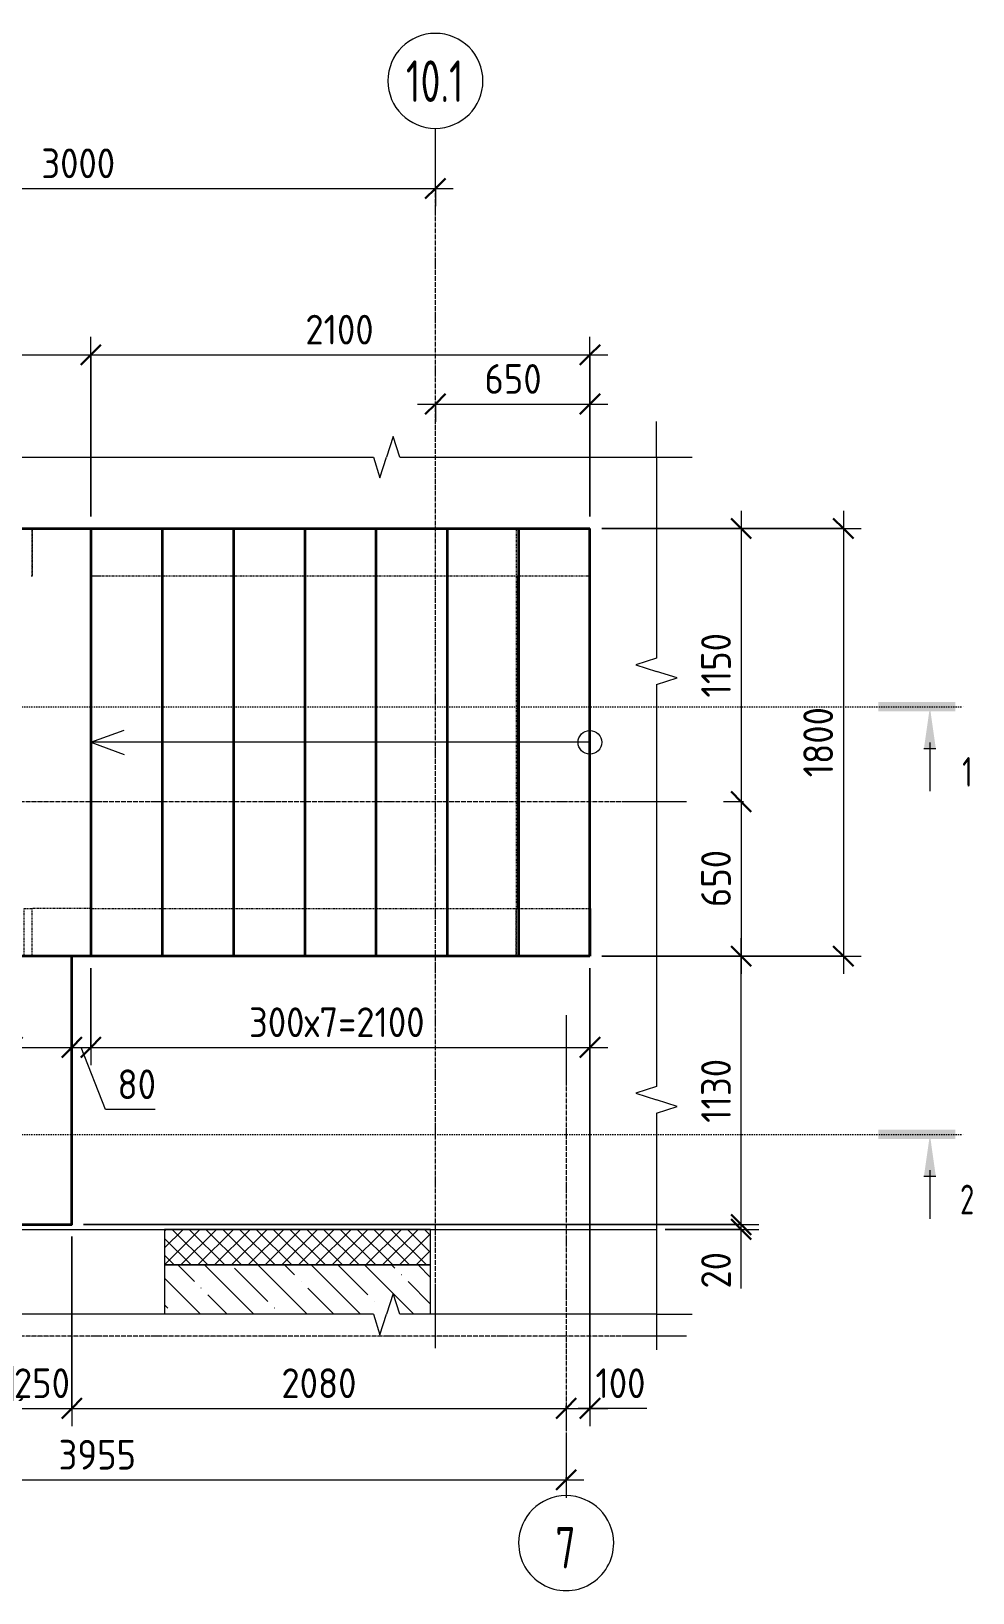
# Model space of a CAD drawing. Header units: millimetres. Extents: x 21225 to 69556, y -4162 to 36638.
# Drawn here: x 25300 to 29261, y 30065 to 36638 of the extents above; entities that cross this region are included whole.
import ezdxf

# ---------------------------------------------------------------- set-up
doc = ezdxf.new("R2010")
doc.units = ezdxf.units.MM
for name, pattern in [('01 Штриховая _4 мм_', [6, 3.5, -2.5]), ('02 Штрихпунктирная _20 мм_', [25, 20, -2.5, 0, -2.5]), ('04 Пунктир 10мм', [10, 0, -10])]:
    doc.linetypes.add(name, pattern=pattern)
for name, color, linetype, lineweight in [('AA_Dim', 7, 'Continuous', 9), ('AA_Dim-50', 7, 'Continuous', 9), ('AA_Linii', 7, 'Continuous', 9), ('AA_Oformlenie', 7, 'Continuous', 9), ('AA_Razrez', 7, 'Continuous', 9), ('AA_Vinoska', 7, 'Continuous', 9), ('AF_Perekritie', 7, 'Continuous', 20), ('AF_Perekritie_Гидроизоляция', 253, 'Continuous', 20), ('AF_Perekritie_Опалубка', 253, 'Continuous', 20), ('AF_Stena_Гидроизоляция', 253, 'Continuous', 20), ('Оси', 7, 'Continuous', 9)]:
    doc.layers.add(name, color=color, linetype=linetype, lineweight=lineweight)
doc.styles.add('ISOCPEUR', font='isocpeur.ttf', dxfattribs={"width": 0.7, "height": 175})
doc.styles.add('ISOCPEUR_1', font='isocpeur.ttf', dxfattribs={"width": 0.9, "height": 125})
doc.styles.add('ISOCPEUR_3', font='isocpeur.ttf', dxfattribs={"width": 0.7, "height": 125})
doc.dimstyles.new('00_Точн_3_знака__прозр_', dxfattribs={"dimscale": 304.8, "dimtxt": 124.497647, "dimasz": 0.278871, "dimexe": 0.246063, "dimexo": 0.164042, "dimgap": 0.016404, "dimtad": 1, "dimdec": 3, "dimrnd": 0.001, "dimdsep": 46, "dimtxsty": 'ISOCPEUR_1', "dimblk1": 'OBLIQUE', "dimblk2": 'OBLIQUE', "dimsah": 1, "dimcen": 0.09, "dimdle": 0.246063, "dimazin": 0, "dimtfac": 1, "dimtdec": 4, "dimtix": 1, "dimtmove": 0, "dimatfit": 3, "dimfxl": 1, "dimtvp": 1, "dimtolj": 1, "dimtzin": 0, "dimlwd": 18, "dimlwe": 18, "dimarcsym": 2})
doc.dimstyles.new('00_Точн_3_знака__прозр__1', dxfattribs={"dimscale": 304.8, "dimtxt": 124.497647, "dimasz": 0.278871, "dimexe": 0.246063, "dimexo": 0.164042, "dimgap": 0.016404, "dimtad": 1, "dimdec": 3, "dimrnd": 0.001, "dimdsep": 46, "dimtxsty": 'ISOCPEUR_1', "dimblk1": 'OBLIQUE', "dimblk2": 'OBLIQUE', "dimsah": 1, "dimcen": 0.09, "dimdle": 0.246063, "dimazin": 0, "dimtfac": 1, "dimtdec": 4, "dimtix": 1, "dimtmove": 1, "dimatfit": 3, "dimfxl": 1, "dimtvp": 1, "dimtolj": 1, "dimtzin": 0, "dimlwd": 18, "dimlwe": 18, "dimarcsym": 2})
doc.dimstyles.new('05_Округл_1мм__прозр_', dxfattribs={"dimscale": 304.8, "dimtxt": 124.497647, "dimasz": 0.278871, "dimexe": 0.246063, "dimexo": 0.164042, "dimgap": 0.016404, "dimtad": 1, "dimdec": 0, "dimdsep": 46, "dimtxsty": 'ISOCPEUR_1', "dimblk1": 'OBLIQUE', "dimblk2": 'OBLIQUE', "dimsah": 1, "dimcen": 0.09, "dimdle": 0.246063, "dimazin": 0, "dimtfac": 1, "dimtdec": 4, "dimtix": 1, "dimtmove": 1, "dimatfit": 3, "dimfxl": 1, "dimtvp": 1, "dimtolj": 1, "dimtzin": 0, "dimlwd": 18, "dimlwe": 18, "dimarcsym": 2})
doc.dimstyles.new('05_Округл_1мм__прозр__1', dxfattribs={"dimscale": 304.8, "dimtxt": 124.497647, "dimasz": 0.278871, "dimexe": 0.246063, "dimexo": 0.164042, "dimgap": 0.016404, "dimtad": 1, "dimdec": 0, "dimdsep": 46, "dimtxsty": 'ISOCPEUR_1', "dimblk1": 'OBLIQUE', "dimblk2": 'OBLIQUE', "dimsah": 1, "dimcen": 0.09, "dimdle": 0.246063, "dimazin": 0, "dimtfac": 1, "dimtdec": 4, "dimtix": 1, "dimtmove": 0, "dimatfit": 3, "dimfxl": 1, "dimtvp": 1, "dimtolj": 1, "dimtzin": 0, "dimlwd": 18, "dimlwe": 18, "dimarcsym": 2})

# ---------------------------------------------------------------- blocks, each defined once
blk = doc.blocks.new('Перекрытия 2 - Перекрытия 1-3673030-Схема расположения входной группы на отм_ -0_070 в_о А_1-Б_1_5-7')
at = {"layer": 'AF_Perekritie', "lineweight": 35}
for p, q in [((23880.1, 34545), (25303.1, 34545)), ((23880.1, 34345), (23880.1, 34545)), ((25303.1, 34545), (27340.3, 34545)), ((27340.3, 34545), (27650.1, 34545)), ((27650.1, 34345), (27650.1, 34545))]:
    blk.add_line(p, q, dxfattribs=at)
at = {"layer": 'AF_Perekritie', "linetype": '01 Штриховая _4 мм_'}
for p, q in [((25303.1, 34545), (25303.1, 34345)), ((27340.3, 34545), (27340.3, 34345)), ((25303.1, 34345), (25299.1, 34345)), ((27340.3, 34345), (25550.1, 34345)), ((27650.1, 34345), (27340.3, 34345))]:
    blk.add_line(p, q, dxfattribs=at)
blk = doc.blocks.new('Перекрытия 3 - Перекрытия 1-3673652-Схема расположения входной группы на отм_ -0_070 в_о А_1-Б_1_5-7')
at = {"layer": 'AF_Perekritie', "linetype": '01 Штриховая _4 мм_'}
for p, q in [((25269.9, 32945), (25303.1, 32945)), ((25269.9, 32745), (25269.9, 32945)), ((25303.1, 32745), (25303.1, 32945)), ((25550, 32945), (25303.2, 32945)), ((25550.1, 32945), (27340.3, 32945)), ((27340.3, 32945), (27650.1, 32945)), ((27340.3, 32745), (27340.3, 32945)), ((25270, 32745), (25269.9, 32745))]:
    blk.add_line(p, q, dxfattribs=at)
at = {"layer": 'AF_Perekritie', "lineweight": 35}
for p, q in [((27650.1, 32945), (27650.1, 32745)), ((25303.1, 32745), (25270.1, 32745)), ((27340.3, 32745), (25303.1, 32745)), ((27650.1, 32745), (27340.3, 32745))]:
    blk.add_line(p, q, dxfattribs=at)
blk = doc.blocks.new('011_Прямоугольник обрыва _ЭлУзла_ - 011_Прямоугольник обрыва _ЭлУзла_-3705887-Схема расположения входной группы на отм_ -0_070 в_о А_1-Б_1_5-7')
at = {"layer": 'AA_Oformlenie'}
for p, q in [((0, -845.6), (0, 0)), ((0, 0), (1080.8, 0)), ((1192.1, 0), (3352.4, 0)), ((3463.8, 0), (4543.3, 0)), ((4543.3, 0), (4543.3, -845.6)), ((0, -2649.3), (0, -956.9)), ((4543.3, -956.9), (4543.3, -2649.3)), ((0, -3607.5), (0, -2760.6)), ((4543.3, -2760.6), (4543.3, -3607.5)), ((1080.8, -3607.5), (0, -3607.5)), ((3352.4, -3607.5), (1192.1, -3607.5)), ((4543.3, -3607.5), (3463.8, -3607.5))]:
    blk.add_line(p, q, dxfattribs=at)
blk = doc.blocks.new('012_Стрелка _ЭлУзла_Линия_ - 012_Стрелка _ЭлУзла_Линия_-3841490-Схема расположения входной группы на отм_ -0_070 в_о А_1-Б_1_5-7')
at = {"layer": 'AA_Oformlenie'}
blk.add_line((0, 0), (2100, 0), dxfattribs=at)
blk = doc.blocks.new('Ось сетки - d_4мм-2765513-Схема расположения входной группы на отм_ -0_070 в_о А_1-Б_1_5-7')
at = {"layer": 'Оси'}
for start, end in [(360, 180), (360, 180), (180, 360), (180, 360)]:
    blk.add_arc((0, 0), 4, start, end, dxfattribs=at)
blk = doc.blocks.new('DIMBLOCK1-Схема расположения входной группы на отм_ -0_070 в_о А_1-Б_1_5-7')
at = {"layer": 'AA_Dim-50', "lineweight": 30}
for p, q in [((28286.5, 34545), (28244, 34587.5)), ((28286.5, 34545), (28329, 34502.5)), ((28286.5, 33395), (28244, 33437.5)), ((28286.5, 33395), (28329, 33352.5))]:
    blk.add_line(p, q, dxfattribs=at)
at = {"layer": 'AA_Dim-50', "lineweight": 18}
for p, q in [((28286.5, 34620), (28286.5, 33395)), ((27700.1, 34545), (28361.5, 34545)), ((28286.5, 34545), (27700.1, 34545)), ((28296.6, 33395), (28211.5, 33395)), ((28286.5, 33395), (28296.6, 33395))]:
    blk.add_line(p, q, dxfattribs=at)
at = {"layer": 'AA_Dim-50', "color": 0, "lineweight": 18, "insert": (28118.1, 33833.5), "char_height": 125, "width": 327.525, "attachment_point": 1, "rotation": 90, "line_spacing_factor": 1.149209, "style": 'ISOCPEUR_1'}
blk.add_mtext('1150', dxfattribs=at)
blk = doc.blocks.new('_Oblique')
at = {"color": 0, "linetype": 'ByBlock', "lineweight": -2}
blk.add_line((-0.5, -0.5), (0.5, 0.5), dxfattribs=at)
blk = doc.blocks.new('DIMBLOCK2-Схема расположения входной группы на отм_ -0_070 в_о А_1-Б_1_5-7')
at = {"layer": 'AA_Dim-50', "lineweight": 18}
for p, q in [((28296.6, 33395), (28211.5, 33395)), ((28286.5, 33395), (28286.5, 32670)), ((28286.5, 33395), (28296.6, 33395)), ((27700.1, 32745), (28361.5, 32745)), ((28286.5, 32745), (27700.1, 32745))]:
    blk.add_line(p, q, dxfattribs=at)
at = {"layer": 'AA_Dim-50', "lineweight": 30}
for p, q in [((28286.5, 33395), (28244, 33437.5)), ((28286.5, 33395), (28329, 33352.5)), ((28286.5, 32745), (28244, 32787.5)), ((28286.5, 32745), (28329, 32702.5))]:
    blk.add_line(p, q, dxfattribs=at)
at = {"layer": 'AA_Dim-50', "color": 0, "lineweight": 18, "insert": (28118.1, 32951.5), "char_height": 125, "width": 284.429, "attachment_point": 1, "rotation": 90, "line_spacing_factor": 1.149209, "style": 'ISOCPEUR_1'}
blk.add_mtext('650', dxfattribs=at)
blk = doc.blocks.new('DIMBLOCK3-Схема расположения входной группы на отм_ -0_070 в_о А_1-Б_1_5-7')
at = {"layer": 'AA_Dim-50', "lineweight": 30}
for p, q in [((28716.5, 34545), (28674, 34587.5)), ((28716.5, 34545), (28759, 34502.5)), ((28716.5, 32745), (28674, 32787.5)), ((28716.5, 32745), (28759, 32702.5))]:
    blk.add_line(p, q, dxfattribs=at)
at = {"layer": 'AA_Dim-50', "lineweight": 18}
for p, q in [((28716.5, 34620), (28716.5, 32670)), ((27700.1, 34545), (28791.5, 34545)), ((28716.5, 34545), (27700.1, 34545)), ((27700.1, 32745), (28791.5, 32745)), ((28716.5, 32745), (27700.1, 32745))]:
    blk.add_line(p, q, dxfattribs=at)
at = {"layer": 'AA_Dim-50', "color": 0, "lineweight": 18, "insert": (28548.1, 33497.8), "char_height": 125, "width": 353.382, "attachment_point": 1, "rotation": 90, "line_spacing_factor": 1.149209, "style": 'ISOCPEUR_1'}
blk.add_mtext('1800', dxfattribs=at)
blk = doc.blocks.new('DIMBLOCK4-Схема расположения входной группы на отм_ -0_070 в_о А_1-Б_1_5-7')
at = {"layer": 'AA_Dim-50', "lineweight": 18}
for p, q in [((25520.1, 31615), (28361.5, 31615)), ((28286.5, 31615), (25520.1, 31615)), ((28286.5, 31520), (28286.5, 31615)), ((27966.3, 31595), (28361.5, 31595)), ((28286.5, 31595), (27966.3, 31595)), ((28286.5, 31553.8), (28286.5, 31605)), ((28286.5, 31345.8), (28286.5, 31553.8))]:
    blk.add_line(p, q, dxfattribs=at)
at = {"layer": 'AA_Dim-50', "lineweight": 30}
for p, q in [((28286.5, 31615), (28244, 31657.5)), ((28286.5, 31595), (28244, 31637.5)), ((28286.5, 31615), (28329, 31572.5)), ((28286.5, 31595), (28329, 31552.5))]:
    blk.add_line(p, q, dxfattribs=at)
at = {"layer": 'AA_Dim-50', "color": 0, "lineweight": 18, "insert": (28118.1, 31345.8), "char_height": 125, "width": 189.619, "attachment_point": 1, "rotation": 90, "line_spacing_factor": 1.149209, "style": 'ISOCPEUR_1'}
blk.add_mtext('20', dxfattribs=at)
blk = doc.blocks.new('DIMBLOCK5-Схема расположения входной группы на отм_ -0_070 в_о А_1-Б_1_5-7')
at = {"layer": 'AA_Dim-50', "lineweight": 18}
for p, q in [((28286.5, 31615), (28286.5, 32820)), ((27700.1, 32745), (28361.5, 32745)), ((28286.5, 32745), (27700.1, 32745)), ((25520.1, 31615), (28361.5, 31615)), ((28286.5, 31615), (25520.1, 31615))]:
    blk.add_line(p, q, dxfattribs=at)
at = {"layer": 'AA_Dim-50', "lineweight": 30}
for p, q in [((28286.5, 32745), (28244, 32787.5)), ((28286.5, 32745), (28329, 32702.5)), ((28286.5, 31615), (28244, 31657.5)), ((28286.5, 31615), (28329, 31572.5))]:
    blk.add_line(p, q, dxfattribs=at)
at = {"layer": 'AA_Dim-50', "color": 0, "lineweight": 18, "insert": (28118.1, 32043.5), "char_height": 125, "width": 327.525, "attachment_point": 1, "rotation": 90, "line_spacing_factor": 1.149209, "style": 'ISOCPEUR_1'}
blk.add_mtext('1130', dxfattribs=at)
blk = doc.blocks.new('DIMBLOCK8-Схема расположения входной группы на отм_ -0_070 в_о А_1-Б_1_5-7')
at = {"layer": 'AA_Dim-50', "lineweight": 30}
for p, q in [((24000.1, 35276.2), (24042.6, 35318.7)), ((25550.1, 35276.2), (25592.6, 35318.7)), ((24000.1, 35276.2), (23957.6, 35233.7)), ((25550.1, 35276.2), (25507.6, 35233.7))]:
    blk.add_line(p, q, dxfattribs=at)
at = {"layer": 'AA_Dim-50', "lineweight": 18}
for p, q in [((25550.1, 34595), (25550.1, 35351.2)), ((24000.1, 35286.3), (24000.1, 35201.2)), ((24000.1, 35276.2), (24000.1, 35286.3)), ((24000.1, 35276.2), (25550.1, 35276.2)), ((25550.1, 35276.2), (25550.1, 34595))]:
    blk.add_line(p, q, dxfattribs=at)
at = {"layer": 'AA_Dim-50', "color": 0, "lineweight": 18, "insert": (24627.8, 35444.5), "char_height": 125, "width": 353.382, "attachment_point": 1, "line_spacing_factor": 1.149209, "style": 'ISOCPEUR_1'}
blk.add_mtext('1550', dxfattribs=at)
blk = doc.blocks.new('DIMBLOCK9-Схема расположения входной группы на отм_ -0_070 в_о А_1-Б_1_5-7')
at = {"layer": 'AA_Dim-50', "lineweight": 18}
for p, q in [((25550.1, 34595), (25550.1, 35351.2)), ((27650.1, 34595), (27650.1, 35351.2)), ((25550.1, 35276.2), (27725.1, 35276.2)), ((25550.1, 35276.2), (25550.1, 34595)), ((27650.1, 35276.2), (27650.1, 34595))]:
    blk.add_line(p, q, dxfattribs=at)
at = {"layer": 'AA_Dim-50', "lineweight": 30}
for p, q in [((25550.1, 35276.2), (25592.6, 35318.7)), ((27650.1, 35276.2), (27692.6, 35318.7)), ((25550.1, 35276.2), (25507.6, 35233.7)), ((27650.1, 35276.2), (27607.6, 35233.7))]:
    blk.add_line(p, q, dxfattribs=at)
at = {"layer": 'AA_Dim-50', "color": 0, "lineweight": 18, "insert": (26452.8, 35444.5), "char_height": 125, "width": 353.382, "attachment_point": 1, "line_spacing_factor": 1.149209, "style": 'ISOCPEUR_1'}
blk.add_mtext('2100', dxfattribs=at)
blk = doc.blocks.new('DIMBLOCK10-Схема расположения входной группы на отм_ -0_070 в_о А_1-Б_1_5-7')
at = {"layer": 'AA_Dim-50', "lineweight": 30}
for p, q in [((24000.1, 35976.2), (24042.6, 36018.7)), ((27000.1, 35976.2), (27042.6, 36018.7)), ((24000.1, 35976.2), (23957.6, 35933.7)), ((27000.1, 35976.2), (26957.6, 35933.7))]:
    blk.add_line(p, q, dxfattribs=at)
at = {"layer": 'AA_Dim-50', "lineweight": 18}
for p, q in [((23925.1, 35976.2), (27075.1, 35976.2)), ((24000.1, 35986.3), (24000.1, 35901.2)), ((24000.1, 35976.2), (24000.1, 35986.3)), ((27000.1, 35986.3), (27000.1, 35901.2)), ((27000.1, 35976.2), (27000.1, 35986.3))]:
    blk.add_line(p, q, dxfattribs=at)
at = {"layer": 'AA_Dim-50', "color": 0, "lineweight": 18, "insert": (25342, 36144.5), "char_height": 125, "width": 379.239, "attachment_point": 1, "line_spacing_factor": 1.149209, "style": 'ISOCPEUR_1'}
blk.add_mtext('3000', dxfattribs=at)
blk = doc.blocks.new('DIMBLOCK18-Схема расположения входной группы на отм_ -0_070 в_о А_1-Б_1_5-7')
at = {"layer": 'AA_Dim-50', "lineweight": 18}
for p, q in [((25220.1, 31565), (25220.1, 30766.5)), ((25220.1, 30841.5), (25220.1, 31565)), ((25470.1, 31565), (25470.1, 30766.5)), ((25470.1, 30841.5), (25470.1, 31565)), ((25220.1, 30841.5), (25470.1, 30841.5))]:
    blk.add_line(p, q, dxfattribs=at)
at = {"layer": 'AA_Dim-50', "lineweight": 30}
for p, q in [((25220.1, 30841.5), (25177.6, 30799)), ((25220.1, 30841.5), (25262.6, 30884)), ((25470.1, 30841.5), (25427.6, 30799)), ((25470.1, 30841.5), (25512.6, 30884))]:
    blk.add_line(p, q, dxfattribs=at)
at = {"layer": 'AA_Dim-50', "color": 0, "lineweight": 18, "insert": (25226.5, 31009.8), "char_height": 125, "width": 284.429, "attachment_point": 1, "line_spacing_factor": 1.149209, "style": 'ISOCPEUR_1'}
blk.add_mtext('250', dxfattribs=at)
blk = doc.blocks.new('DIMBLOCK19-Схема расположения входной группы на отм_ -0_070 в_о А_1-Б_1_5-7')
at = {"layer": 'AA_Dim-50', "lineweight": 18}
for p, q in [((25470.1, 31565), (25470.1, 30766.5)), ((25470.1, 30841.5), (25470.1, 31565)), ((25470.1, 30841.5), (27550.1, 30841.5)), ((27550.1, 30851.6), (27550.1, 30766.5)), ((27550.1, 30841.5), (27550.1, 30851.6))]:
    blk.add_line(p, q, dxfattribs=at)
at = {"layer": 'AA_Dim-50', "lineweight": 30}
for p, q in [((25470.1, 30841.5), (25427.6, 30799)), ((25470.1, 30841.5), (25512.6, 30884)), ((27550.1, 30841.5), (27507.6, 30799)), ((27550.1, 30841.5), (27592.6, 30884))]:
    blk.add_line(p, q, dxfattribs=at)
at = {"layer": 'AA_Dim-50', "color": 0, "lineweight": 18, "insert": (26352, 31009.8), "char_height": 125, "width": 379.239, "attachment_point": 1, "line_spacing_factor": 1.149209, "style": 'ISOCPEUR_1'}
blk.add_mtext('2080', dxfattribs=at)
blk = doc.blocks.new('DIMBLOCK20-Схема расположения входной группы на отм_ -0_070 в_о А_1-Б_1_5-7')
at = {"layer": 'AA_Dim-50', "lineweight": 18}
for p, q in [((27650.1, 32695), (27650.1, 30766.5)), ((27650.1, 30841.5), (27650.1, 32695)), ((27550.1, 30851.6), (27550.1, 30766.5)), ((27550.1, 30841.5), (27550.1, 30851.6)), ((27550.1, 30841.5), (27725.1, 30841.5)), ((27623.4, 30841.5), (27600.1, 30841.5)), ((27888.9, 30841.5), (27623.4, 30841.5))]:
    blk.add_line(p, q, dxfattribs=at)
at = {"layer": 'AA_Dim-50', "lineweight": 30}
for p, q in [((27550.1, 30841.5), (27507.6, 30799)), ((27550.1, 30841.5), (27592.6, 30884)), ((27650.1, 30841.5), (27607.6, 30799)), ((27650.1, 30841.5), (27692.6, 30884))]:
    blk.add_line(p, q, dxfattribs=at)
at = {"layer": 'AA_Dim-50', "color": 0, "lineweight": 18, "insert": (27673.4, 31009.8), "char_height": 125, "width": 258.572, "attachment_point": 1, "line_spacing_factor": 1.149209, "style": 'ISOCPEUR_1'}
blk.add_mtext('100', dxfattribs=at)
blk = doc.blocks.new('DIMBLOCK21-Схема расположения входной группы на отм_ -0_070 в_о А_1-Б_1_5-7')
at = {"layer": 'AA_Dim-50', "lineweight": 30}
for p, q in [((23595.1, 30540.5), (23637.6, 30583)), ((27550.1, 30540.5), (27592.6, 30583)), ((23595.1, 30540.5), (23552.6, 30498)), ((27550.1, 30540.5), (27507.6, 30498))]:
    blk.add_line(p, q, dxfattribs=at)
at = {"layer": 'AA_Dim-50', "lineweight": 18}
for p, q in [((23520.1, 30540.5), (27625.1, 30540.5)), ((23595.1, 30550.6), (23595.1, 30465.5)), ((23595.1, 30540.5), (23595.1, 30550.6)), ((27550.1, 30550.6), (27550.1, 30465.5)), ((27550.1, 30540.5), (27550.1, 30550.6))]:
    blk.add_line(p, q, dxfattribs=at)
at = {"layer": 'AA_Dim-50', "color": 0, "lineweight": 18, "insert": (25414.5, 30708.8), "char_height": 125, "width": 379.239, "attachment_point": 1, "line_spacing_factor": 1.149209, "style": 'ISOCPEUR_1'}
blk.add_mtext('3955', dxfattribs=at)
blk = doc.blocks.new('Разрез - Номер узла_ сзади-394133-Схема расположения входной группы на отм_ -0_070 в_о А_1-Б_1_5-7')
at = {"layer": 'AA_Razrez'}
for points in [[(7.33, 0.4), (7.33, -0.39), (0.87, -0.39), (0.87, 0.4)], [(3.5, -3.53), (2.5, -3.53), (3, 0)]]:
    blk.add_hatch(color=256, dxfattribs=at).paths.add_polyline_path(points)
for p, q in [((2.5, -3.53), (3.5, -3.53)), ((3, -3), (3, -7.1))]:
    blk.add_line(p, q, dxfattribs=at)
blk = doc.blocks.new('DIMBLOCK22-Схема расположения входной группы на отм_ -0_070 в_о А_1-Б_1_5-7')
at = {"layer": 'AA_Dim-50', "lineweight": 30}
for p, q in [((25220.1, 32361), (25262.6, 32403.5)), ((25470.1, 32361), (25512.6, 32403.5)), ((25220.1, 32361), (25177.6, 32318.5)), ((25470.1, 32361), (25427.6, 32318.5))]:
    blk.add_line(p, q, dxfattribs=at)
at = {"layer": 'AA_Dim-50', "lineweight": 18}
for p, q in [((24914.6, 32361), (25201.6, 32361)), ((25145.1, 32361), (25470.1, 32361)), ((25201.6, 32361), (25345.1, 32361)), ((25220.1, 32371.1), (25220.1, 32286)), ((25220.1, 32361), (25220.1, 32371.1)), ((25470.1, 32371.1), (25470.1, 32286)), ((25470.1, 32361), (25470.1, 32371.1))]:
    blk.add_line(p, q, dxfattribs=at)
at = {"layer": 'AA_Dim-50', "color": 0, "lineweight": 18, "insert": (24914.6, 32529.3), "char_height": 125, "width": 284.429, "attachment_point": 1, "line_spacing_factor": 1.149209, "style": 'ISOCPEUR_1'}
blk.add_mtext('250', dxfattribs=at)
blk = doc.blocks.new('DIMBLOCK23-Схема расположения входной группы на отм_ -0_070 в_о А_1-Б_1_5-7')
at = {"layer": 'AA_Dim-50', "lineweight": 18}
for p, q in [((25550.1, 32695), (25550.1, 32286)), ((25550.1, 32361), (25550.1, 32695)), ((25470.1, 32371.1), (25470.1, 32286)), ((25470.1, 32361), (25470.1, 32371.1)), ((25470.1, 32361), (25550.1, 32361)), ((25612.5, 32099.8), (25510.1, 32361)), ((25820.6, 32099.8), (25612.5, 32099.8))]:
    blk.add_line(p, q, dxfattribs=at)
at = {"layer": 'AA_Dim-50', "lineweight": 30}
for p, q in [((25470.1, 32361), (25512.6, 32403.5)), ((25550.1, 32361), (25592.6, 32403.5)), ((25470.1, 32361), (25427.6, 32318.5)), ((25550.1, 32361), (25507.6, 32318.5))]:
    blk.add_line(p, q, dxfattribs=at)
at = {"layer": 'AA_Dim-50', "color": 0, "lineweight": 18, "insert": (25662.5, 32268.1), "char_height": 125, "width": 189.619, "attachment_point": 1, "line_spacing_factor": 1.149209, "style": 'ISOCPEUR_1'}
blk.add_mtext('80', dxfattribs=at)
blk = doc.blocks.new('DIMBLOCK24-Схема расположения входной группы на отм_ -0_070 в_о А_1-Б_1_5-7')
at = {"layer": 'AA_Dim-50', "lineweight": 18}
for p, q in [((25550.1, 32695), (25550.1, 32286)), ((25550.1, 32361), (25550.1, 32695)), ((27650.1, 32695), (27650.1, 32286)), ((27650.1, 32361), (27650.1, 32695)), ((25550.1, 32361), (27725.1, 32361))]:
    blk.add_line(p, q, dxfattribs=at)
at = {"layer": 'AA_Dim-50', "lineweight": 30}
for p, q in [((25550.1, 32361), (25592.6, 32403.5)), ((27650.1, 32361), (27692.6, 32403.5)), ((25550.1, 32361), (25507.6, 32318.5)), ((27650.1, 32361), (27607.6, 32318.5))]:
    blk.add_line(p, q, dxfattribs=at)
at = {"layer": 'AA_Dim-50', "color": 0, "lineweight": 18, "insert": (26215.8, 32529.3), "char_height": 125, "width": 922.24, "attachment_point": 1, "line_spacing_factor": 1.149209, "style": 'ISOCPEUR_1'}
blk.add_mtext('300х7=2100', dxfattribs=at)
blk = doc.blocks.new('DIMBLOCK25-Схема расположения входной группы на отм_ -0_070 в_о А_1-Б_1_5-7')
at = {"layer": 'AA_Dim-50', "lineweight": 30}
for p, q in [((27000.1, 35068.7), (27042.6, 35111.2)), ((27650.1, 35068.7), (27692.6, 35111.2)), ((27000.1, 35068.7), (26957.6, 35026.2)), ((27650.1, 35068.7), (27607.6, 35026.2))]:
    blk.add_line(p, q, dxfattribs=at)
at = {"layer": 'AA_Dim-50', "lineweight": 18}
for p, q in [((27650.1, 34595), (27650.1, 35143.7)), ((26925.1, 35068.7), (27725.1, 35068.7)), ((27000.1, 35078.8), (27000.1, 34993.7)), ((27000.1, 35068.7), (27000.1, 35078.8)), ((27650.1, 35068.7), (27650.1, 34595))]:
    blk.add_line(p, q, dxfattribs=at)
at = {"layer": 'AA_Dim-50', "color": 0, "lineweight": 18, "insert": (27206.5, 35237), "char_height": 125, "width": 284.429, "attachment_point": 1, "line_spacing_factor": 1.149209, "style": 'ISOCPEUR_1'}
blk.add_mtext('650', dxfattribs=at)

msp = doc.modelspace()

# ---------------------------------------------------------------- hatches: boundary and pattern name
at = {"layer": 'AA_Oformlenie'}
h = msp.add_hatch(dxfattribs=at)
h.set_pattern_fill('FP_1', color=250, style=0, pattern_type=2)
h.set_pattern_definition([(45, (0, 0), (-35.35534, 35.35534), []), (135, (0, 0), (-35.35534, -35.35534), [])])
h.paths.add_polyline_path([(26980.0616, 31445), (26980.0616, 31595), (25860.0616, 31595), (25860.0616, 31445)])
h.paths.add_polyline_path([(24460.0616, 31445), (24460.0616, 31595), (23860.0618, 31595), (23860.0618, 32195), (23709.8788, 32195), (23709.8788, 31445)])
h.paths.add_polyline_path([(23859.8788, 33895), (23859.8788, 34845.2565), (23709.8788, 34845.2565), (23709.8788, 33895)])
h = msp.add_hatch(dxfattribs=at)
h.set_pattern_fill('FP_2', color=250, style=0, pattern_type=2)
h.set_pattern_definition([(135, (0, 0), (-112.2532, -112.2532), []), (135, (112.25, 0), (-112.2532, -112.2532), [198.437, -39.687, 1.676, -38.011])])
h.paths.add_polyline_path([(26980.0616, 31237.7263), (26980.0616, 31445), (25860.0616, 31445), (25860.0616, 31237.7263), (26739.2471, 31237.7263), (26739.2471, 31277.8817), (26794.2471, 31277.8817), (26794.2471, 31237.7263), (26822.4014, 31324.3764), (26850.5557, 31237.7263)])
h.paths.add_polyline_path([(24460.0616, 31237.7263), (24460.0616, 31445), (23386.8035, 31445), (23386.8035, 31237.7263), (23862.4224, 31237.7263)])

# ---------------------------------------------------------------- linework, layer by layer
at = {"layer": 'AA_Linii'}
for p, q in [((23860.0618, 31595), (27839.8788, 31595)), ((24460.0616, 31595), (25860.0616, 31595)), ((26980.0616, 31595), (25860.0616, 31595)), ((25860.0616, 31595), (25860.0616, 31445)), ((25860.0616, 31595), (25860.0616, 31237.7263)), ((26980.0616, 31445), (26980.0616, 31595)), ((26980.0616, 31595), (27930.0616, 31595)), ((26980.0616, 31237.7263), (26980.0616, 31595)), ((25860.0616, 31445), (26980.0616, 31445)), ((25860.0616, 31445), (25860.0616, 31237.7263)), ((26980.0616, 31445), (25860.0616, 31445)), ((26980.0616, 31445), (25860.0616, 31445)), ((26980.0616, 31237.7263), (26980.0616, 31445))]:
    msp.add_line(p, q, dxfattribs=at)
at = {"layer": 'AA_Razrez', "linetype": '04 Пунктир 10мм'}
for p, q in [((22040.349, 33794.4872), (29230.4995, 33794.4872)), ((22040.349, 31994.4872), (29230.4995, 31994.4872))]:
    msp.add_line(p, q, dxfattribs=at)
at = {"layer": 'AA_Vinoska'}
for p, q in [((27930.0616, 34845.2565), (27930.0616, 34995.2565)), ((26822.4014, 34931.9066), (26794.2471, 34845.2565)), ((26850.5557, 34845.2565), (26822.4014, 34931.9066)), ((26739.2471, 34845.2565), (26766.7471, 34758.654)), ((26766.7471, 34758.654), (26794.2471, 34845.2565)), ((27930.0616, 34845.2565), (28080.0616, 34845.2565)), ((27930.0616, 33999.6826), (27843.4115, 33971.5283)), ((27843.4115, 33971.5283), (27930.0616, 33943.374)), ((28016.6641, 33915.874), (27930.0616, 33943.374)), ((27930.0616, 33888.374), (28016.6641, 33915.874)), ((25550.0618, 33645), (25691.0157, 33696.303)), ((25550.0618, 33645), (25691.0157, 33593.697)), ((27930.0616, 32195.9175), (27843.4115, 32167.7632)), ((27843.4115, 32167.7632), (27930.0616, 32139.6088)), ((28016.6641, 32112.1088), (27930.0616, 32139.6088)), ((27930.0616, 32084.6088), (28016.6641, 32112.1088)), ((26822.4014, 31324.3764), (26794.2471, 31237.7263)), ((26850.5557, 31237.7263), (26822.4014, 31324.3764)), ((26739.2471, 31237.7263), (26766.7471, 31151.1238)), ((26766.7471, 31151.1238), (26794.2471, 31237.7263)), ((27930.0616, 31237.7263), (28080.0616, 31237.7263)), ((27930.0616, 31237.7263), (27930.0616, 31087.7263))]:
    msp.add_line(p, q, dxfattribs=at)
msp.add_circle((27650.0618, 33645), 50, dxfattribs=at)
at = {"layer": 'AF_Perekritie', "linetype": '01 Штриховая _4 мм_'}
for p, q in [((25302.8482, 34344.991), (25302.8482, 34545)), ((27340.0621, 34545), (27340.0621, 32745)), ((25589.4973, 34344.991), (25550.062, 34344.991)), ((25302.8482, 32745), (25302.8482, 32944.991)), ((25550.062, 32944.991), (27350.05, 32944.991))]:
    msp.add_line(p, q, dxfattribs=at)
at = {"layer": 'AF_Perekritie_Гидроизоляция', "lineweight": 35}
for p, q in [((25550.062, 34344.991), (25550.062, 32944.991)), ((27350.05, 32945), (27350.05, 34344.991))]:
    msp.add_line(p, q, dxfattribs=at)
at = {"layer": 'AF_Perekritie_Опалубка', "lineweight": 35}
for p, q in [((24970.0621, 34545), (25300.0618, 34545)), ((25300.0618, 34545), (25550.0618, 34545)), ((25550.0618, 34545), (25850.0618, 34545)), ((25550.0618, 34545), (25550.0618, 32745)), ((25850.0618, 34545), (26150.0618, 34545)), ((25850.0618, 34545), (25850.0618, 32745)), ((26150.0618, 34545), (26450.0618, 34545)), ((26150.0618, 34545), (26150.0618, 32745)), ((26450.0618, 34545), (26750.0618, 34545)), ((26450.0618, 34545), (26450.0618, 32745)), ((26750.0618, 34545), (27050.0618, 34545)), ((26750.0618, 34545), (26750.0618, 32745)), ((27050.0618, 34545), (27350.0618, 34545)), ((27050.0618, 34545), (27050.0618, 32745)), ((27350.0618, 34545), (27650.0618, 34545)), ((27350.0618, 34545), (27350.0618, 32745)), ((27650.0618, 32745), (27650.0618, 34545)), ((25470.0611, 32745), (25220.0611, 32745)), ((25470.0611, 31615), (25470.0611, 32745)), ((25550.0618, 32745), (25470.0611, 32745)), ((25470.0611, 31615), (25470.0611, 32745)), ((25850.0618, 32745), (25550.0618, 32745)), ((26150.0618, 32745), (25850.0618, 32745)), ((26450.0618, 32745), (26150.0618, 32745)), ((26750.0618, 32745), (26450.0618, 32745)), ((27050.0618, 32745), (26750.0618, 32745)), ((27350.0618, 32745), (27050.0618, 32745)), ((27650.0618, 32745), (27350.0618, 32745)), ((23880.0611, 31615), (25470.0611, 31615)), ((25220.0611, 31615), (25470.0611, 31615))]:
    msp.add_line(p, q, dxfattribs=at)
at = {"layer": 'AF_Stena_Гидроизоляция'}
for p, q in [((25470.0611, 31615), (25470.0611, 32745)), ((25470.0611, 32745), (25471.0611, 32745)), ((25471.0611, 32745), (25471.0611, 31614)), ((23880.0616, 31615), (25470.0611, 31615)), ((25470.0611, 31614), (23880.0616, 31614)), ((25470.0611, 31614), (25471.0611, 31614))]:
    msp.add_line(p, q, dxfattribs=at)
at = {"layer": 'Оси'}
for p, q in [((27000.0616, 35979.1154), (27000.0616, 36229.1154)), ((28056.2004, 33395), (27806.2004, 33395)), ((27550.0616, 32496.2062), (27550.0616, 32246.2062)), ((27000.0616, 31095.0282), (27000.0616, 31345.0282)), ((28056.2004, 31145), (27806.2004, 31145)), ((27550.0616, 30724.2847), (27550.0616, 30474.2847))]:
    msp.add_line(p, q, dxfattribs=at)
at = {"layer": 'Оси', "linetype": '02 Штрихпунктирная _20 мм_'}
for p, q in [((27000.0616, 31345.0282), (27000.0616, 35979.1154)), ((27806.2004, 33395), (23095.8845, 33395)), ((27550.0616, 32246.2062), (27550.0616, 30724.2847)), ((27806.2004, 31145), (23095.8845, 31145))]:
    msp.add_line(p, q, dxfattribs=at)

# ---------------------------------------------------------------- block references
at = {"layer": 'AA_Oformlenie'}
msp.add_blockref('011_Прямоугольник обрыва _ЭлУзла_ - 011_Прямоугольник обрыва _ЭлУзла_-3705887-Схема расположения входной группы на отм_ -0_070 в_о А_1-Б_1_5-7', (23386.8035, 34845.2565), dxfattribs=at)
at = {"layer": 'AA_Oformlenie', "rotation": 180}
msp.add_blockref('012_Стрелка _ЭлУзла_Линия_ - 012_Стрелка _ЭлУзла_Линия_-3841490-Схема расположения входной группы на отм_ -0_070 в_о А_1-Б_1_5-7', (27650.0618, 33645), dxfattribs=at)
at = {"layer": 'AA_Razrez', "extrusion": (0, 0, -1), "xscale": 49.99999999999998, "yscale": 49.99999999999998, "zscale": 49.99999999999998}
for p in [(-29230.4995, 33794.4872), (-29230.4995, 31994.4872)]:
    msp.add_blockref('Разрез - Номер узла_ сзади-394133-Схема расположения входной группы на отм_ -0_070 в_о А_1-Б_1_5-7', p, dxfattribs=at)
at = {"layer": 'AF_Perekritie', "linetype": '01 Штриховая _4 мм_'}
for name, p in [('Перекрытия 2 - Перекрытия 1-3673030-Схема расположения входной группы на отм_ -0_070 в_о А_1-Б_1_5-7', (0, 0)), ('Перекрытия 3 - Перекрытия 1-3673652-Схема расположения входной группы на отм_ -0_070 в_о А_1-Б_1_5-7', (0, 0.009))]:
    msp.add_blockref(name, p, dxfattribs=at)
at = {"layer": 'Оси', "xscale": 49.99999999999998, "yscale": 49.99999999999998, "zscale": 49.99999999999998}
msp.add_blockref('Ось сетки - d_4мм-2765513-Схема расположения входной группы на отм_ -0_070 в_о А_1-Б_1_5-7', (27000.0616, 36429.1154), dxfattribs=at)
at = {"layer": 'Оси', "xscale": 49.99999999999998, "yscale": 49.99999999999998, "zscale": 49.99999999999998, "rotation": 180}
msp.add_blockref('Ось сетки - d_4мм-2765513-Схема расположения входной группы на отм_ -0_070 в_о А_1-Б_1_5-7', (27550.0616, 30274.2847), dxfattribs=at)

# ---------------------------------------------------------------- texts
at = {"layer": 'AA_Razrez', "char_height": 125, "attachment_point": 1, "style": 'ISOCPEUR_3'}
for s, insert, width in [('\\fISOCPEUR|b0|i0|c204|p34|;\\W.7;1', (29216.4708, 33583.0828), 53.312219), ('\\fISOCPEUR|b0|i0|c204|p34|;\\W.7;2', (29207.3708, 31783.0828), 75.759469)]:
    msp.add_mtext(s, dxfattribs=dict(at, insert=insert, width=width))
at = {"layer": 'Оси', "char_height": 175, "attachment_point": 1, "style": 'ISOCPEUR'}
for s, insert, width in [('10.1', (26876.0963, 36515.2884), 300.231969), ('\\fISOCPEUR|b0|i0|c204|p34|;\\W.7;7', (27504.8019, 30342.8305), 103.818531)]:
    msp.add_mtext(s, dxfattribs=dict(at, insert=insert, width=width))

# ---------------------------------------------------------------- dimensions: what is measured, and where the dimension line sits
at = {"layer": 'AA_Dim', "lineweight": 18}
for base, p1, p2, dimstyle, override, picture, middle in [((27000.0616, 35976.2317), (24000.0616, 36036.3358), (27000.0616, 36036.3358), '00_Точн_3_знака__прозр_', {"dimpost": '<>', "dimfxl": 3000}, 'DIMBLOCK10-Схема расположения входной группы на отм_ -0_070 в_о А_1-Б_1_5-7', (25500.0616, 36043.7317)), ((25550.0618, 35276.2317), (24000.0616, 35336.3358), (25550.0618, 34545), '00_Точн_3_знака__прозр_', {"dimpost": '<>', "dimfxl": 1740.319808}, 'DIMBLOCK8-Схема расположения входной группы на отм_ -0_070 в_о А_1-Б_1_5-7', (24775.0617, 35343.7317)), ((27650.0618, 35276.2317), (25550.0618, 34545), (27650.0618, 34545), '00_Точн_3_знака__прозр_', {"dimpost": '<>', "dimfxl": 2100}, 'DIMBLOCK9-Схема расположения входной группы на отм_ -0_070 в_о А_1-Б_1_5-7', (26600.0618, 35343.7317)), ((27650.0618, 35068.7154), (27000.0616, 35128.8194), (27650.0618, 34545), '00_Точн_3_знака__прозр_', {"dimpost": '<>', "dimfxl": 873.696416}, 'DIMBLOCK25-Схема расположения входной группы на отм_ -0_070 в_о А_1-Б_1_5-7', (27325.0617, 35136.2154)), ((27650.0618, 32361.0021), (25550.0618, 32745), (27650.0618, 32745), '05_Округл_1мм__прозр__1', {"dimpost": '300х7=<>', "dimfxl": 2100}, 'DIMBLOCK24-Схема расположения входной группы на отм_ -0_070 в_о А_1-Б_1_5-7', (26600.0618, 32428.5021)), ((25470.0611, 30841.4531), (25220.0611, 31615), (25470.0611, 31615), '00_Точн_3_знака__прозр_', {"dimpost": '<>', "dimfxl": 250}, 'DIMBLOCK18-Схема расположения входной группы на отм_ -0_070 в_о А_1-Б_1_5-7', (25345.0611, 30908.9531)), ((27550.06161, 30841.45314), (25470.06115, 31615), (27550.06161, 30901.55722), '00_Точн_3_знака__прозр_', {"dimpost": '<>', "dimfxl": 2198.954871}, 'DIMBLOCK19-Схема расположения входной группы на отм_ -0_070 в_о А_1-Б_1_5-7', (26510.06138, 30908.95314)), ((27550.0616, 30540.5087), (23595.0616, 30600.6128), (27550.0616, 30600.6128), '00_Точн_3_знака__прозр_', {"dimpost": '<>', "dimfxl": 3955}, 'DIMBLOCK21-Схема расположения входной группы на отм_ -0_070 в_о А_1-Б_1_5-7', (25572.5616, 30608.0087))]:
    dim = msp.add_linear_dim(base=base, p1=p1, p2=p2, dimstyle=dimstyle, override=override, dxfattribs=at)
    dim.commit()
    dim.dimension.update_dxf_attribs({"geometry": picture, "text_midpoint": middle})
for base, p1, p2, override, picture, middle in [((28286.4533, 33395), (27650.0618, 34545), (28346.5574, 33395), {"dimpost": '<>', "dimfxl": 1344.472428}, 'DIMBLOCK1-Схема расположения входной группы на отм_ -0_070 в_о А_1-Б_1_5-7', (28218.9533, 33970)), ((28716.4533, 32745), (27650.0618, 34545), (27650.0618, 32745), {"dimpost": '<>', "dimfxl": 1800}, 'DIMBLOCK3-Схема расположения входной группы на отм_ -0_070 в_о А_1-Б_1_5-7', (28648.9533, 33645)), ((28286.4533, 32745), (28346.5574, 33395), (27650.0618, 32745), {"dimpost": '<>', "dimfxl": 952.683636}, 'DIMBLOCK2-Схема расположения входной группы на отм_ -0_070 в_о А_1-Б_1_5-7', (28218.9533, 33070)), ((28286.4533, 32745), (25470.0611, 31615), (27650.0618, 32745), {"dimpost": '<>', "dimfxl": 2455.463906}, 'DIMBLOCK5-Схема расположения входной группы на отм_ -0_070 в_о А_1-Б_1_5-7', (28218.9533, 32180))]:
    dim = msp.add_linear_dim(base=base, p1=p1, p2=p2, angle=90, dimstyle='00_Точн_3_знака__прозр_', override=override, dxfattribs=at)
    dim.commit()
    dim.dimension.update_dxf_attribs({"geometry": picture, "text_midpoint": middle})
for base, p1, p2, dimstyle, override, picture, middle in [((25550.0618, 32361.0021), (25470.0611, 32421.1062), (25550.0618, 32745), '05_Округл_1мм__прозр_', {"dimpost": '<>', "dimfxl": 333.627468}, 'DIMBLOCK23-Схема расположения входной группы на отм_ -0_070 в_о А_1-Б_1_5-7', (25757.3524, 32184.7838)), ((27650.0618, 30841.4531), (27550.0616, 30901.5572), (27650.0618, 32745), '00_Точн_3_знака__прозр__1', {"dimpost": '<>', "dimfxl": 1846.153119}, 'DIMBLOCK20-Схема расположения входной группы на отм_ -0_070 в_о А_1-Б_1_5-7', (27802.7016, 30926.4268)), ((25470.0611, 32361.0021), (25220.0611, 32421.1062), (25470.0611, 32421.1062), '05_Округл_1мм__прозр_', {"dimpost": '<>', "dimfxl": 250}, 'DIMBLOCK22-Схема расположения входной группы на отм_ -0_070 в_о А_1-Б_1_5-7', (25056.7984, 32445.9758))]:
    dim = msp.add_linear_dim(base=base, p1=p1, p2=p2, dimstyle=dimstyle, override=override, dxfattribs=at)
    dim.commit()
    dim.dimension.update_dxf_attribs({"geometry": picture, "text_midpoint": middle, "dimtype": 160})
dim = msp.add_linear_dim(base=(28286.4533, 31615), p1=(27916.2964, 31595), p2=(25470.0611, 31615), angle=90, dimstyle='00_Точн_3_знака__прозр__1', override={"dimpost": '<>', "dimfxl": 2446.316997}, dxfattribs=at)
dim.commit()
dim.dimension.update_dxf_attribs({"geometry": 'DIMBLOCK4-Схема расположения входной группы на отм_ -0_070 в_о А_1-Б_1_5-7', "text_midpoint": (28201.4797, 31440.6387), "dimtype": 160, "text_rotation": 90})

doc.saveas('drawing.dxf')
